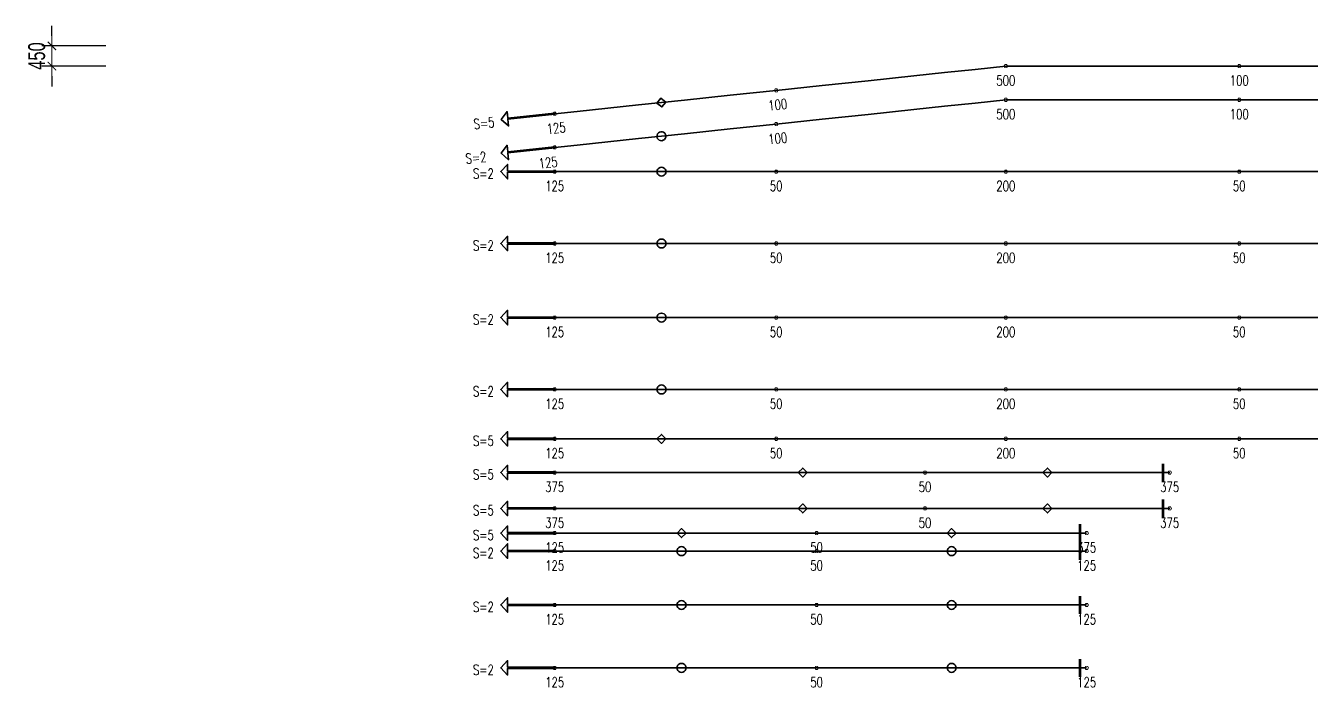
# Model space of a CAD drawing. Header units: millimetres. Extents: x 118516 to 587758, y -25561 to 50684.
# Drawn here: x 370816 to 399454, y 24667 to 39400 of the extents above; entities that cross this region are included whole.
import ezdxf

# ---------------------------------------------------------------- set-up
doc = ezdxf.new("R2010")
doc.units = ezdxf.units.MM
doc.layers.get('Defpoints').update_dxf_attribs({"color": 151, "lineweight": 9})
doc.layers.add('Current plane_Column', color=7, linetype='Continuous', true_color=0x4b00ff)
for name, color, linetype, lineweight in [('NDC_S-TENDON', 6, 'Continuous', 35), ('NDC_S_ANNO', 7, 'Continuous', 20), ('NDC_S_DIM', 1, 'Continuous', 15)]:
    doc.layers.add(name, color=color, linetype=linetype, lineweight=lineweight)
doc.styles.add('NDC_ANNO', font='', dxfattribs={"width": 0.8})
doc.styles.add('NDC_DIM', font='', dxfattribs={"width": 0.75})
doc.styles.get('NDC_ANNO').set_extended_font_data('Dotum')
doc.styles.get('NDC_DIM').set_extended_font_data('Dotum')
doc.dimstyles.new('NDC_dim_150', dxfattribs={"dimscale": 150, "dimtxt": 2.5, "dimasz": 1.5, "dimexe": 1.5, "dimexo": 2.5, "dimgap": 1, "dimtad": 1, "dimdec": 0, "dimzin": 0, "dimdsep": 46, "dimtxsty": 'NDC_DIM', "dimblk": 'DIMMARK', "dimcen": 0.09, "dimdle": 1.2, "dimclrd": 1, "dimclre": 1, "dimclrt": 3, "dimadec": 0, "dimazin": 0, "dimtfac": 1, "dimtdec": 0, "dimtix": 1, "dimtofl": 0, "dimtmove": 0, "dimatfit": 3, "dimfxl": 8, "dimfxlon": 1, "dimtolj": 1, "dimtzin": 0, "dimarcsym": 0})

# ---------------------------------------------------------------- blocks, each defined once
blk = doc.blocks.new('DIMMARK')
at = {"layer": 'NDC_S_DIM', "color": 1}
blk.add_line((-1.5, 0), (1, 0), dxfattribs=at)
at = {"layer": 'NDC_S_DIM', "color": 2, "const_width": 0.1}
blk.add_lwpolyline([(-0.42, -0.42), (0.42, 0.42)], dxfattribs=at)
blk = doc.blocks.new('*D10')
at = {"layer": 'Defpoints', "color": 0, "ltscale": 100, "transparency": 16777216}
for p in [(387702, 38950), (371400, 38500), (387702, 38500)]:
    blk.add_point(p, dxfattribs=at)
at = {"layer": 'NDC_S_DIM', "color": 1, "lineweight": -2, "ltscale": 100, "transparency": 16777216}
for p, q in [((371400, 39175), (371400, 39400)), ((372600, 38950), (371175, 38950)), ((372600, 38500), (371175, 38500)), ((371400, 38275), (371400, 38050))]:
    blk.add_line(p, q, dxfattribs=at)
at = {"layer": 'NDC_S_DIM', "color": 1, "lineweight": -2, "ltscale": 100, "transparency": 16777216, "xscale": 225, "yscale": 225, "zscale": 225}
for p, rotation in [((371400, 38950), 270), ((371400, 38500), 90)]:
    blk.add_blockref('DIMMARK', p, dxfattribs=dict(at, rotation=rotation))
at = {"layer": 'NDC_S_DIM', "color": 3, "ltscale": 100, "transparency": 16777216, "insert": (371063, 38725), "char_height": 375, "attachment_point": 5, "rotation": 90, "style": 'NDC_DIM'}
blk.add_mtext('\\A1;450', dxfattribs=at)
blk = doc.blocks.new('HTB TDX')
at = {"layer": 'NDC_S-TENDON', "linetype": 'Continuous'}
for points, elevation in [([(10090, 29000, 20, 20, 0), (10070, 29035, 20, 20, 0), (10030, 29035, 20, 20, 0), (10010, 29000, 20, 20, 0), (10030, 28965, 20, 20, 0), (10070, 28965, 20, 20, 0)], 3600), ([(10090, 29000, 20, 20, 0), (10070, 29035, 20, 20, 0), (10030, 29035, 20, 20, 0), (10010, 29000, 20, 20, 0), (10030, 28965, 20, 20, 0), (10070, 28965, 20, 20, 0)], 3600), ([(10090, 29000, 20, 20, 0), (10070, 29035, 20, 20, 0), (10030, 29035, 20, 20, 0), (10010, 29000, 20, 20, 0), (10030, 28965, 20, 20, 0), (10070, 28965, 20, 20, 0)], 3600), ([(10090, 29000, 20, 20, 0), (10070, 29035, 20, 20, 0), (10030, 29035, 20, 20, 0), (10010, 29000, 20, 20, 0), (10030, 28965, 20, 20, 0), (10070, 28965, 20, 20, 0)], 3600), ([(15290, 29000, 20, 20, 0), (15270, 29035, 20, 20, 0), (15230, 29035, 20, 20, 0), (15210, 29000, 20, 20, 0), (15230, 28965, 20, 20, 0), (15270, 28965, 20, 20, 0)], 3200), ([(15290, 29000, 20, 20, 0), (15270, 29035, 20, 20, 0), (15230, 29035, 20, 20, 0), (15210, 29000, 20, 20, 0), (15230, 28965, 20, 20, 0), (15270, 28965, 20, 20, 0)], 3200), ([(4975, 28460, 20, 20, 0), (4955, 28494, 20, 20, 0), (4915, 28494, 20, 20, 0), (4895, 28460, 20, 20, 0), (4915, 28425, 20, 20, 0), (4955, 28425, 20, 20, 0)], 3200), ([(4975, 28460, 20, 20, 0), (4955, 28494, 20, 20, 0), (4915, 28494, 20, 20, 0), (4895, 28460, 20, 20, 0), (4915, 28425, 20, 20, 0), (4955, 28425, 20, 20, 0)], 3200), ([(10090, 28250, 20, 20, 0), (10070, 28285, 20, 20, 0), (10030, 28285, 20, 20, 0), (10010, 28250, 20, 20, 0), (10030, 28215, 20, 20, 0), (10070, 28215, 20, 20, 0)], 3600), ([(10090, 28250, 20, 20, 0), (10070, 28285, 20, 20, 0), (10030, 28285, 20, 20, 0), (10010, 28250, 20, 20, 0), (10030, 28215, 20, 20, 0), (10070, 28215, 20, 20, 0)], 3600), ([(10090, 28250, 20, 20, 0), (10070, 28285, 20, 20, 0), (10030, 28285, 20, 20, 0), (10010, 28250, 20, 20, 0), (10030, 28215, 20, 20, 0), (10070, 28215, 20, 20, 0)], 3600), ([(10090, 28250, 20, 20, 0), (10070, 28285, 20, 20, 0), (10030, 28285, 20, 20, 0), (10010, 28250, 20, 20, 0), (10030, 28215, 20, 20, 0), (10070, 28215, 20, 20, 0)], 3600), ([(15290, 28250, 20, 20, 0), (15270, 28285, 20, 20, 0), (15230, 28285, 20, 20, 0), (15210, 28250, 20, 20, 0), (15230, 28215, 20, 20, 0), (15270, 28215, 20, 20, 0)], 3200), ([(15290, 28250, 20, 20, 0), (15270, 28285, 20, 20, 0), (15230, 28285, 20, 20, 0), (15210, 28250, 20, 20, 0), (15230, 28215, 20, 20, 0), (15270, 28215, 20, 20, 0)], 3200), ([(40, 27939, 20, 20, 0), (20, 27973, 20, 20, 0), (-20, 27973, 20, 20, 0), (-40, 27939, 20, 20, 0), (-20, 27904, 20, 20, 0), (20, 27904, 20, 20, 0)], 3575), ([(40, 27939, 20, 20, 0), (20, 27973, 20, 20, 0), (-20, 27973, 20, 20, 0), (-40, 27939, 20, 20, 0), (-20, 27904, 20, 20, 0), (20, 27904, 20, 20, 0)], 3575), ([(4975, 27710, 20, 20, 0), (4955, 27744, 20, 20, 0), (4915, 27744, 20, 20, 0), (4895, 27710, 20, 20, 0), (4915, 27675, 20, 20, 0), (4955, 27675, 20, 20, 0)], 3200), ([(4975, 27710, 20, 20, 0), (4955, 27744, 20, 20, 0), (4915, 27744, 20, 20, 0), (4895, 27710, 20, 20, 0), (4915, 27675, 20, 20, 0), (4955, 27675, 20, 20, 0)], 3200), ([(40, 27189, 20, 20, 0), (20, 27223, 20, 20, 0), (-20, 27223, 20, 20, 0), (-40, 27189, 20, 20, 0), (-20, 27154, 20, 20, 0), (20, 27154, 20, 20, 0)], 3575), ([(40, 27189, 20, 20, 0), (20, 27223, 20, 20, 0), (-20, 27223, 20, 20, 0), (-40, 27189, 20, 20, 0), (-20, 27154, 20, 20, 0), (20, 27154, 20, 20, 0)], 3575), ([(40, 26650, 20, 20, 0), (20, 26685, 20, 20, 0), (-20, 26685, 20, 20, 0), (-40, 26650, 20, 20, 0), (-20, 26615, 20, 20, 0), (20, 26615, 20, 20, 0)], 3575), ([(40, 26650, 20, 20, 0), (20, 26685, 20, 20, 0), (-20, 26685, 20, 20, 0), (-40, 26650, 20, 20, 0), (-20, 26615, 20, 20, 0), (20, 26615, 20, 20, 0)], 3575), ([(4975, 26650, 20, 20, 0), (4955, 26685, 20, 20, 0), (4915, 26685, 20, 20, 0), (4895, 26650, 20, 20, 0), (4915, 26615, 20, 20, 0), (4955, 26615, 20, 20, 0)], 3500), ([(4975, 26650, 20, 20, 0), (4955, 26685, 20, 20, 0), (4915, 26685, 20, 20, 0), (4895, 26650, 20, 20, 0), (4915, 26615, 20, 20, 0), (4955, 26615, 20, 20, 0)], 3500), ([(10090, 26650, 20, 20, 0), (10070, 26685, 20, 20, 0), (10030, 26685, 20, 20, 0), (10010, 26650, 20, 20, 0), (10030, 26615, 20, 20, 0), (10070, 26615, 20, 20, 0)], 3650), ([(10090, 26650, 20, 20, 0), (10070, 26685, 20, 20, 0), (10030, 26685, 20, 20, 0), (10010, 26650, 20, 20, 0), (10030, 26615, 20, 20, 0), (10070, 26615, 20, 20, 0)], 3650), ([(10090, 26650, 20, 20, 0), (10070, 26685, 20, 20, 0), (10030, 26685, 20, 20, 0), (10010, 26650, 20, 20, 0), (10030, 26615, 20, 20, 0), (10070, 26615, 20, 20, 0)], 3650), ([(10090, 26650, 20, 20, 0), (10070, 26685, 20, 20, 0), (10030, 26685, 20, 20, 0), (10010, 26650, 20, 20, 0), (10030, 26615, 20, 20, 0), (10070, 26615, 20, 20, 0)], 3650), ([(15290, 26650, 20, 20, 0), (15270, 26685, 20, 20, 0), (15230, 26685, 20, 20, 0), (15210, 26650, 20, 20, 0), (15230, 26615, 20, 20, 0), (15270, 26615, 20, 20, 0)], 3500), ([(15290, 26650, 20, 20, 0), (15270, 26685, 20, 20, 0), (15230, 26685, 20, 20, 0), (15210, 26650, 20, 20, 0), (15230, 26615, 20, 20, 0), (15270, 26615, 20, 20, 0)], 3500), ([(40, 25050, 20, 20, 0), (20, 25085, 20, 20, 0), (-20, 25085, 20, 20, 0), (-40, 25050, 20, 20, 0), (-20, 25015, 20, 20, 0), (20, 25015, 20, 20, 0)], 3575), ([(40, 25050, 20, 20, 0), (20, 25085, 20, 20, 0), (-20, 25085, 20, 20, 0), (-40, 25050, 20, 20, 0), (-20, 25015, 20, 20, 0), (20, 25015, 20, 20, 0)], 3575), ([(4975, 25050, 20, 20, 0), (4955, 25085, 20, 20, 0), (4915, 25085, 20, 20, 0), (4895, 25050, 20, 20, 0), (4915, 25015, 20, 20, 0), (4955, 25015, 20, 20, 0)], 3500), ([(4975, 25050, 20, 20, 0), (4955, 25085, 20, 20, 0), (4915, 25085, 20, 20, 0), (4895, 25050, 20, 20, 0), (4915, 25015, 20, 20, 0), (4955, 25015, 20, 20, 0)], 3500), ([(10090, 25050, 20, 20, 0), (10070, 25085, 20, 20, 0), (10030, 25085, 20, 20, 0), (10010, 25050, 20, 20, 0), (10030, 25015, 20, 20, 0), (10070, 25015, 20, 20, 0)], 3650), ([(10090, 25050, 20, 20, 0), (10070, 25085, 20, 20, 0), (10030, 25085, 20, 20, 0), (10010, 25050, 20, 20, 0), (10030, 25015, 20, 20, 0), (10070, 25015, 20, 20, 0)], 3650), ([(10090, 25050, 20, 20, 0), (10070, 25085, 20, 20, 0), (10030, 25085, 20, 20, 0), (10010, 25050, 20, 20, 0), (10030, 25015, 20, 20, 0), (10070, 25015, 20, 20, 0)], 3650), ([(10090, 25050, 20, 20, 0), (10070, 25085, 20, 20, 0), (10030, 25085, 20, 20, 0), (10010, 25050, 20, 20, 0), (10030, 25015, 20, 20, 0), (10070, 25015, 20, 20, 0)], 3650), ([(15290, 25050, 20, 20, 0), (15270, 25085, 20, 20, 0), (15230, 25085, 20, 20, 0), (15210, 25050, 20, 20, 0), (15230, 25015, 20, 20, 0), (15270, 25015, 20, 20, 0)], 3500), ([(15290, 25050, 20, 20, 0), (15270, 25085, 20, 20, 0), (15230, 25085, 20, 20, 0), (15210, 25050, 20, 20, 0), (15230, 25015, 20, 20, 0), (15270, 25015, 20, 20, 0)], 3500), ([(40, 23400, 20, 20, 0), (20, 23435, 20, 20, 0), (-20, 23435, 20, 20, 0), (-40, 23400, 20, 20, 0), (-20, 23365, 20, 20, 0), (20, 23365, 20, 20, 0)], 3575), ([(40, 23400, 20, 20, 0), (20, 23435, 20, 20, 0), (-20, 23435, 20, 20, 0), (-40, 23400, 20, 20, 0), (-20, 23365, 20, 20, 0), (20, 23365, 20, 20, 0)], 3575), ([(4975, 23400, 20, 20, 0), (4955, 23435, 20, 20, 0), (4915, 23435, 20, 20, 0), (4895, 23400, 20, 20, 0), (4915, 23365, 20, 20, 0), (4955, 23365, 20, 20, 0)], 3500), ([(4975, 23400, 20, 20, 0), (4955, 23435, 20, 20, 0), (4915, 23435, 20, 20, 0), (4895, 23400, 20, 20, 0), (4915, 23365, 20, 20, 0), (4955, 23365, 20, 20, 0)], 3500), ([(10090, 23400, 20, 20, 0), (10070, 23435, 20, 20, 0), (10030, 23435, 20, 20, 0), (10010, 23400, 20, 20, 0), (10030, 23365, 20, 20, 0), (10070, 23365, 20, 20, 0)], 3650), ([(10090, 23400, 20, 20, 0), (10070, 23435, 20, 20, 0), (10030, 23435, 20, 20, 0), (10010, 23400, 20, 20, 0), (10030, 23365, 20, 20, 0), (10070, 23365, 20, 20, 0)], 3650), ([(10090, 23400, 20, 20, 0), (10070, 23435, 20, 20, 0), (10030, 23435, 20, 20, 0), (10010, 23400, 20, 20, 0), (10030, 23365, 20, 20, 0), (10070, 23365, 20, 20, 0)], 3650), ([(10090, 23400, 20, 20, 0), (10070, 23435, 20, 20, 0), (10030, 23435, 20, 20, 0), (10010, 23400, 20, 20, 0), (10030, 23365, 20, 20, 0), (10070, 23365, 20, 20, 0)], 3650), ([(15290, 23400, 20, 20, 0), (15270, 23435, 20, 20, 0), (15230, 23435, 20, 20, 0), (15210, 23400, 20, 20, 0), (15230, 23365, 20, 20, 0), (15270, 23365, 20, 20, 0)], 3500), ([(15290, 23400, 20, 20, 0), (15270, 23435, 20, 20, 0), (15230, 23435, 20, 20, 0), (15210, 23400, 20, 20, 0), (15230, 23365, 20, 20, 0), (15270, 23365, 20, 20, 0)], 3500), ([(40, 21800, 20, 20, 0), (20, 21835, 20, 20, 0), (-20, 21835, 20, 20, 0), (-40, 21800, 20, 20, 0), (-20, 21765, 20, 20, 0), (20, 21765, 20, 20, 0)], 3575), ([(40, 21800, 20, 20, 0), (20, 21835, 20, 20, 0), (-20, 21835, 20, 20, 0), (-40, 21800, 20, 20, 0), (-20, 21765, 20, 20, 0), (20, 21765, 20, 20, 0)], 3575), ([(4975, 21800, 20, 20, 0), (4955, 21835, 20, 20, 0), (4915, 21835, 20, 20, 0), (4895, 21800, 20, 20, 0), (4915, 21765, 20, 20, 0), (4955, 21765, 20, 20, 0)], 3500), ([(4975, 21800, 20, 20, 0), (4955, 21835, 20, 20, 0), (4915, 21835, 20, 20, 0), (4895, 21800, 20, 20, 0), (4915, 21765, 20, 20, 0), (4955, 21765, 20, 20, 0)], 3500), ([(10090, 21800, 20, 20, 0), (10070, 21835, 20, 20, 0), (10030, 21835, 20, 20, 0), (10010, 21800, 20, 20, 0), (10030, 21765, 20, 20, 0), (10070, 21765, 20, 20, 0)], 3650), ([(10090, 21800, 20, 20, 0), (10070, 21835, 20, 20, 0), (10030, 21835, 20, 20, 0), (10010, 21800, 20, 20, 0), (10030, 21765, 20, 20, 0), (10070, 21765, 20, 20, 0)], 3650), ([(10090, 21800, 20, 20, 0), (10070, 21835, 20, 20, 0), (10030, 21835, 20, 20, 0), (10010, 21800, 20, 20, 0), (10030, 21765, 20, 20, 0), (10070, 21765, 20, 20, 0)], 3650), ([(10090, 21800, 20, 20, 0), (10070, 21835, 20, 20, 0), (10030, 21835, 20, 20, 0), (10010, 21800, 20, 20, 0), (10030, 21765, 20, 20, 0), (10070, 21765, 20, 20, 0)], 3650), ([(15290, 21800, 20, 20, 0), (15270, 21835, 20, 20, 0), (15230, 21835, 20, 20, 0), (15210, 21800, 20, 20, 0), (15230, 21765, 20, 20, 0), (15270, 21765, 20, 20, 0)], 3500), ([(15290, 21800, 20, 20, 0), (15270, 21835, 20, 20, 0), (15230, 21835, 20, 20, 0), (15210, 21800, 20, 20, 0), (15230, 21765, 20, 20, 0), (15270, 21765, 20, 20, 0)], 3500), ([(40, 20700, 20, 20, 0), (20, 20735, 20, 20, 0), (-20, 20735, 20, 20, 0), (-40, 20700, 20, 20, 0), (-20, 20665, 20, 20, 0), (20, 20665, 20, 20, 0)], 3575), ([(40, 20700, 20, 20, 0), (20, 20735, 20, 20, 0), (-20, 20735, 20, 20, 0), (-40, 20700, 20, 20, 0), (-20, 20665, 20, 20, 0), (20, 20665, 20, 20, 0)], 3575), ([(4975, 20700, 20, 20, 0), (4955, 20735, 20, 20, 0), (4915, 20735, 20, 20, 0), (4895, 20700, 20, 20, 0), (4915, 20665, 20, 20, 0), (4955, 20665, 20, 20, 0)], 3500), ([(4975, 20700, 20, 20, 0), (4955, 20735, 20, 20, 0), (4915, 20735, 20, 20, 0), (4895, 20700, 20, 20, 0), (4915, 20665, 20, 20, 0), (4955, 20665, 20, 20, 0)], 3500), ([(10090, 20700, 20, 20, 0), (10070, 20735, 20, 20, 0), (10030, 20735, 20, 20, 0), (10010, 20700, 20, 20, 0), (10030, 20665, 20, 20, 0), (10070, 20665, 20, 20, 0)], 3650), ([(10090, 20700, 20, 20, 0), (10070, 20735, 20, 20, 0), (10030, 20735, 20, 20, 0), (10010, 20700, 20, 20, 0), (10030, 20665, 20, 20, 0), (10070, 20665, 20, 20, 0)], 3650), ([(10090, 20700, 20, 20, 0), (10070, 20735, 20, 20, 0), (10030, 20735, 20, 20, 0), (10010, 20700, 20, 20, 0), (10030, 20665, 20, 20, 0), (10070, 20665, 20, 20, 0)], 3650), ([(10090, 20700, 20, 20, 0), (10070, 20735, 20, 20, 0), (10030, 20735, 20, 20, 0), (10010, 20700, 20, 20, 0), (10030, 20665, 20, 20, 0), (10070, 20665, 20, 20, 0)], 3650), ([(15290, 20700, 20, 20, 0), (15270, 20735, 20, 20, 0), (15230, 20735, 20, 20, 0), (15210, 20700, 20, 20, 0), (15230, 20665, 20, 20, 0), (15270, 20665, 20, 20, 0)], 3500), ([(15290, 20700, 20, 20, 0), (15270, 20735, 20, 20, 0), (15230, 20735, 20, 20, 0), (15210, 20700, 20, 20, 0), (15230, 20665, 20, 20, 0), (15270, 20665, 20, 20, 0)], 3500), ([(40, 19950, 20, 20, 0), (20, 19985, 20, 20, 0), (-20, 19985, 20, 20, 0), (-40, 19950, 20, 20, 0), (-20, 19915, 20, 20, 0), (20, 19915, 20, 20, 0)], 3575), ([(40, 19950, 20, 20, 0), (20, 19985, 20, 20, 0), (-20, 19985, 20, 20, 0), (-40, 19950, 20, 20, 0), (-20, 19915, 20, 20, 0), (20, 19915, 20, 20, 0)], 3575), ([(8290, 19950, 20, 20, 0), (8270, 19985, 20, 20, 0), (8230, 19985, 20, 20, 0), (8210, 19950, 20, 20, 0), (8230, 19915, 20, 20, 0), (8270, 19915, 20, 20, 0)], 3250), ([(8290, 19950, 20, 20, 0), (8270, 19985, 20, 20, 0), (8230, 19985, 20, 20, 0), (8210, 19950, 20, 20, 0), (8230, 19915, 20, 20, 0), (8270, 19915, 20, 20, 0)], 3250), ([(13740, 19950, 20, 20, 0), (13720, 19985, 20, 20, 0), (13680, 19985, 20, 20, 0), (13660, 19950, 20, 20, 0), (13680, 19915, 20, 20, 0), (13720, 19915, 20, 20, 0)], 3575), ([(13740, 19950, 20, 20, 0), (13720, 19985, 20, 20, 0), (13680, 19985, 20, 20, 0), (13660, 19950, 20, 20, 0), (13680, 19915, 20, 20, 0), (13720, 19915, 20, 20, 0)], 3575), ([(40, 19150, 20, 20, 0), (20, 19185, 20, 20, 0), (-20, 19185, 20, 20, 0), (-40, 19150, 20, 20, 0), (-20, 19115, 20, 20, 0), (20, 19115, 20, 20, 0)], 3575), ([(40, 19150, 20, 20, 0), (20, 19185, 20, 20, 0), (-20, 19185, 20, 20, 0), (-40, 19150, 20, 20, 0), (-20, 19115, 20, 20, 0), (20, 19115, 20, 20, 0)], 3575), ([(8290, 19150, 20, 20, 0), (8270, 19185, 20, 20, 0), (8230, 19185, 20, 20, 0), (8210, 19150, 20, 20, 0), (8230, 19115, 20, 20, 0), (8270, 19115, 20, 20, 0)], 3250), ([(8290, 19150, 20, 20, 0), (8270, 19185, 20, 20, 0), (8230, 19185, 20, 20, 0), (8210, 19150, 20, 20, 0), (8230, 19115, 20, 20, 0), (8270, 19115, 20, 20, 0)], 3250), ([(13740, 19150, 20, 20, 0), (13720, 19185, 20, 20, 0), (13680, 19185, 20, 20, 0), (13660, 19150, 20, 20, 0), (13680, 19115, 20, 20, 0), (13720, 19115, 20, 20, 0)], 3575), ([(13740, 19150, 20, 20, 0), (13720, 19185, 20, 20, 0), (13680, 19185, 20, 20, 0), (13660, 19150, 20, 20, 0), (13680, 19115, 20, 20, 0), (13720, 19115, 20, 20, 0)], 3575), ([(40, 18600, 20, 20, 0), (20, 18635, 20, 20, 0), (-20, 18635, 20, 20, 0), (-40, 18600, 20, 20, 0), (-20, 18565, 20, 20, 0), (20, 18565, 20, 20, 0)], 3575), ([(40, 18600, 20, 20, 0), (20, 18635, 20, 20, 0), (-20, 18635, 20, 20, 0), (-40, 18600, 20, 20, 0), (-20, 18565, 20, 20, 0), (20, 18565, 20, 20, 0)], 3575), ([(5875, 18600, 20, 20, 0), (5855, 18635, 20, 20, 0), (5815, 18635, 20, 20, 0), (5795, 18600, 20, 20, 0), (5815, 18565, 20, 20, 0), (5855, 18565, 20, 20, 0)], 3250), ([(5875, 18600, 20, 20, 0), (5855, 18635, 20, 20, 0), (5815, 18635, 20, 20, 0), (5795, 18600, 20, 20, 0), (5815, 18565, 20, 20, 0), (5855, 18565, 20, 20, 0)], 3250), ([(11890, 18600, 20, 20, 0), (11870, 18635, 20, 20, 0), (11830, 18635, 20, 20, 0), (11810, 18600, 20, 20, 0), (11830, 18565, 20, 20, 0), (11870, 18565, 20, 20, 0)], 3575), ([(11890, 18600, 20, 20, 0), (11870, 18635, 20, 20, 0), (11830, 18635, 20, 20, 0), (11810, 18600, 20, 20, 0), (11830, 18565, 20, 20, 0), (11870, 18565, 20, 20, 0)], 3575), ([(40, 18200, 20, 20, 0), (20, 18235, 20, 20, 0), (-20, 18235, 20, 20, 0), (-40, 18200, 20, 20, 0), (-20, 18165, 20, 20, 0), (20, 18165, 20, 20, 0)], 3575), ([(40, 18200, 20, 20, 0), (20, 18235, 20, 20, 0), (-20, 18235, 20, 20, 0), (-40, 18200, 20, 20, 0), (-20, 18165, 20, 20, 0), (20, 18165, 20, 20, 0)], 3575), ([(5875, 18200, 20, 20, 0), (5855, 18235, 20, 20, 0), (5815, 18235, 20, 20, 0), (5795, 18200, 20, 20, 0), (5815, 18165, 20, 20, 0), (5855, 18165, 20, 20, 0)], 3250), ([(5875, 18200, 20, 20, 0), (5855, 18235, 20, 20, 0), (5815, 18235, 20, 20, 0), (5795, 18200, 20, 20, 0), (5815, 18165, 20, 20, 0), (5855, 18165, 20, 20, 0)], 3250), ([(11890, 18200, 20, 20, 0), (11870, 18235, 20, 20, 0), (11830, 18235, 20, 20, 0), (11810, 18200, 20, 20, 0), (11830, 18165, 20, 20, 0), (11870, 18165, 20, 20, 0)], 3575), ([(11890, 18200, 20, 20, 0), (11870, 18235, 20, 20, 0), (11830, 18235, 20, 20, 0), (11810, 18200, 20, 20, 0), (11830, 18165, 20, 20, 0), (11870, 18165, 20, 20, 0)], 3575), ([(40, 17000, 20, 20, 0), (20, 17035, 20, 20, 0), (-20, 17035, 20, 20, 0), (-40, 17000, 20, 20, 0), (-20, 16965, 20, 20, 0), (20, 16965, 20, 20, 0)], 3575), ([(40, 17000, 20, 20, 0), (20, 17035, 20, 20, 0), (-20, 17035, 20, 20, 0), (-40, 17000, 20, 20, 0), (-20, 16965, 20, 20, 0), (20, 16965, 20, 20, 0)], 3575), ([(5875, 17000, 20, 20, 0), (5855, 17035, 20, 20, 0), (5815, 17035, 20, 20, 0), (5795, 17000, 20, 20, 0), (5815, 16965, 20, 20, 0), (5855, 16965, 20, 20, 0)], 3500), ([(5875, 17000, 20, 20, 0), (5855, 17035, 20, 20, 0), (5815, 17035, 20, 20, 0), (5795, 17000, 20, 20, 0), (5815, 16965, 20, 20, 0), (5855, 16965, 20, 20, 0)], 3500), ([(11890, 17000, 20, 20, 0), (11870, 17035, 20, 20, 0), (11830, 17035, 20, 20, 0), (11810, 17000, 20, 20, 0), (11830, 16965, 20, 20, 0), (11870, 16965, 20, 20, 0)], 3575), ([(11890, 17000, 20, 20, 0), (11870, 17035, 20, 20, 0), (11830, 17035, 20, 20, 0), (11810, 17000, 20, 20, 0), (11830, 16965, 20, 20, 0), (11870, 16965, 20, 20, 0)], 3575), ([(40, 15600, 20, 20, 0), (20, 15635, 20, 20, 0), (-20, 15635, 20, 20, 0), (-40, 15600, 20, 20, 0), (-20, 15565, 20, 20, 0), (20, 15565, 20, 20, 0)], 3624), ([(40, 15600, 20, 20, 0), (20, 15635, 20, 20, 0), (-20, 15635, 20, 20, 0), (-40, 15600, 20, 20, 0), (-20, 15565, 20, 20, 0), (20, 15565, 20, 20, 0)], 3624), ([(5875, 15600, 20, 20, 0), (5855, 15635, 20, 20, 0), (5815, 15635, 20, 20, 0), (5795, 15600, 20, 20, 0), (5815, 15565, 20, 20, 0), (5855, 15565, 20, 20, 0)], 3549), ([(5875, 15600, 20, 20, 0), (5855, 15635, 20, 20, 0), (5815, 15635, 20, 20, 0), (5795, 15600, 20, 20, 0), (5815, 15565, 20, 20, 0), (5855, 15565, 20, 20, 0)], 3549), ([(11890, 15600, 20, 20, 0), (11870, 15635, 20, 20, 0), (11830, 15635, 20, 20, 0), (11810, 15600, 20, 20, 0), (11830, 15565, 20, 20, 0), (11870, 15565, 20, 20, 0)], 3624), ([(11890, 15600, 20, 20, 0), (11870, 15635, 20, 20, 0), (11830, 15635, 20, 20, 0), (11810, 15600, 20, 20, 0), (11830, 15565, 20, 20, 0), (11870, 15565, 20, 20, 0)], 3624)]:
    blk.add_lwpolyline(points, format="xyseb", close=True, dxfattribs=dict(at, elevation=elevation))
for points, elevation in [([(2278, 28179), (2388, 28090), (2477, 28200), (2367, 28289), (2278, 28179)], 3362), ([(-1, 27951), (-1045, 27840), (-1061, 27989), (-1193, 27813), (-1027, 27667), (-1043, 27816), (1, 27927)], 3575), ([(2278, 27429), (2286, 27399), (2303, 27373), (2328, 27353), (2357, 27342), (2388, 27340), (2418, 27348), (2444, 27365), (2464, 27390), (2475, 27419), (2477, 27450), (2469, 27480), (2452, 27507), (2427, 27526), (2398, 27538), (2367, 27539), (2337, 27531), (2311, 27514), (2291, 27490), (2280, 27460), (2278, 27429)], 3362), ([(-1, 27201), (-1045, 27090), (-1061, 27239), (-1193, 27063), (-1027, 26917), (-1043, 27066), (1, 27177)], 3575), ([(0, 26662), (-1050, 26662), (-1050, 26812), (-1200, 26650), (-1050, 26488), (-1050, 26638), (0, 26638)], 3575), ([(2277, 26650), (2282, 26619), (2297, 26591), (2319, 26569), (2347, 26555), (2377, 26550), (2408, 26555), (2436, 26569), (2458, 26591), (2473, 26619), (2477, 26650), (2473, 26681), (2458, 26709), (2436, 26731), (2408, 26745), (2377, 26750), (2347, 26745), (2319, 26731), (2297, 26709), (2282, 26681), (2277, 26650)], 3532), ([(0, 25062), (-1050, 25062), (-1050, 25212), (-1200, 25050), (-1050, 24888), (-1050, 25038), (0, 25038)], 3575), ([(2277, 25050), (2282, 25019), (2297, 24991), (2319, 24969), (2347, 24955), (2377, 24950), (2408, 24955), (2436, 24969), (2458, 24991), (2473, 25019), (2477, 25050), (2473, 25081), (2458, 25109), (2436, 25131), (2408, 25145), (2377, 25150), (2347, 25145), (2319, 25131), (2297, 25109), (2282, 25081), (2277, 25050)], 3532), ([(0, 23412), (-1050, 23412), (-1050, 23562), (-1200, 23400), (-1050, 23238), (-1050, 23388), (0, 23388)], 3575), ([(2277, 23400), (2282, 23369), (2297, 23341), (2319, 23319), (2347, 23305), (2377, 23300), (2408, 23305), (2436, 23319), (2458, 23341), (2473, 23369), (2477, 23400), (2473, 23431), (2458, 23459), (2436, 23481), (2408, 23495), (2377, 23500), (2347, 23495), (2319, 23481), (2297, 23459), (2282, 23431), (2277, 23400)], 3532), ([(0, 21812), (-1050, 21812), (-1050, 21962), (-1200, 21800), (-1050, 21638), (-1050, 21788), (0, 21788)], 3575), ([(2277, 21800), (2282, 21769), (2297, 21741), (2319, 21719), (2347, 21705), (2377, 21700), (2408, 21705), (2436, 21719), (2458, 21741), (2473, 21769), (2477, 21800), (2473, 21831), (2458, 21859), (2436, 21881), (2408, 21895), (2377, 21900), (2347, 21895), (2319, 21881), (2297, 21859), (2282, 21831), (2277, 21800)], 3532), ([(0, 20712), (-1050, 20712), (-1050, 20862), (-1200, 20700), (-1050, 20538), (-1050, 20688), (0, 20688)], 3575), ([(2277, 20700), (2377, 20600), (2477, 20700), (2377, 20800), (2277, 20700)], 3532), ([(0, 19962), (-1050, 19962), (-1050, 20112), (-1200, 19950), (-1050, 19788), (-1050, 19938), (0, 19938)], 3575), ([(5425, 19950), (5525, 19850), (5625, 19950), (5525, 20050), (5425, 19950)], 3388), ([(10875, 19950), (10975, 19850), (11075, 19950), (10975, 20050), (10875, 19950)], 3388), ([(0, 19162), (-1050, 19162), (-1050, 19312), (-1200, 19150), (-1050, 18988), (-1050, 19138), (0, 19138)], 3575), ([(5425, 19150), (5525, 19050), (5625, 19150), (5525, 19250), (5425, 19150)], 3388), ([(10875, 19150), (10975, 19050), (11075, 19150), (10975, 19250), (10875, 19150)], 3388), ([(0, 18612), (-1050, 18612), (-1050, 18762), (-1200, 18600), (-1050, 18438), (-1050, 18588), (0, 18588)], 3575), ([(2727, 18600), (2827, 18500), (2927, 18600), (2827, 18700), (2727, 18600)], 3391), ([(8742, 18600), (8842, 18500), (8942, 18600), (8842, 18700), (8742, 18600)], 3391), ([(0, 18212), (-1050, 18212), (-1050, 18362), (-1200, 18200), (-1050, 18038), (-1050, 18188), (0, 18188)], 3575), ([(2727, 18200), (2732, 18169), (2747, 18141), (2769, 18119), (2797, 18105), (2827, 18100), (2858, 18105), (2886, 18119), (2908, 18141), (2923, 18169), (2927, 18200), (2923, 18231), (2908, 18259), (2886, 18281), (2858, 18295), (2827, 18300), (2797, 18295), (2769, 18281), (2747, 18259), (2732, 18231), (2727, 18200)], 3391), ([(8742, 18200), (8747, 18169), (8762, 18141), (8784, 18119), (8812, 18105), (8842, 18100), (8873, 18105), (8901, 18119), (8923, 18141), (8938, 18169), (8942, 18200), (8938, 18231), (8923, 18259), (8901, 18281), (8873, 18295), (8842, 18300), (8812, 18295), (8784, 18281), (8762, 18259), (8747, 18231), (8742, 18200)], 3391), ([(0, 17012), (-1050, 17012), (-1050, 17162), (-1200, 17000), (-1050, 16838), (-1050, 16988), (0, 16988)], 3575), ([(2727, 17000), (2732, 16969), (2747, 16941), (2769, 16919), (2797, 16905), (2827, 16900), (2858, 16905), (2886, 16919), (2908, 16941), (2923, 16969), (2927, 17000), (2923, 17031), (2908, 17059), (2886, 17081), (2858, 17095), (2827, 17100), (2797, 17095), (2769, 17081), (2747, 17059), (2732, 17031), (2727, 17000)], 3533), ([(8742, 17000), (8747, 16969), (8762, 16941), (8784, 16919), (8812, 16905), (8842, 16900), (8873, 16905), (8901, 16919), (8923, 16941), (8938, 16969), (8942, 17000), (8938, 17031), (8923, 17059), (8901, 17081), (8873, 17095), (8842, 17100), (8812, 17095), (8784, 17081), (8762, 17059), (8747, 17031), (8742, 17000)], 3533), ([(0, 15612), (-1050, 15612), (-1050, 15762), (-1200, 15600), (-1050, 15438), (-1050, 15588), (0, 15588)], 3624), ([(2727, 15600), (2732, 15569), (2747, 15541), (2769, 15519), (2797, 15505), (2827, 15500), (2858, 15505), (2886, 15519), (2908, 15541), (2923, 15569), (2927, 15600), (2923, 15631), (2908, 15659), (2886, 15681), (2858, 15695), (2827, 15700), (2797, 15695), (2769, 15681), (2747, 15659), (2732, 15631), (2727, 15600)], 3582), ([(8742, 15600), (8747, 15569), (8762, 15541), (8784, 15519), (8812, 15505), (8842, 15500), (8873, 15505), (8901, 15519), (8923, 15541), (8938, 15569), (8942, 15600), (8938, 15631), (8923, 15659), (8901, 15681), (8873, 15695), (8842, 15700), (8812, 15695), (8784, 15681), (8762, 15659), (8747, 15631), (8742, 15600)], 3582)]:
    blk.add_lwpolyline(points, close=True, dxfattribs=dict(at, elevation=elevation))
for points, elevation in [([(13550, 19750, 60, 60, 0), (13550, 20150, 60, 60, 0)], 3575), ([(13550, 18950, 60, 60, 0), (13550, 19350, 60, 60, 0)], 3575), ([(11700, 18400, 60, 60, 0), (11700, 18800, 60, 60, 0)], 3575), ([(11700, 18000, 60, 60, 0), (11700, 18400, 60, 60, 0)], 3575), ([(11700, 16800, 60, 60, 0), (11700, 17200, 60, 60, 0)], 3575), ([(11700, 15400, 60, 60, 0), (11700, 15800, 60, 60, 0)], 3624)]:
    blk.add_lwpolyline(points, format="xyseb", dxfattribs=dict(at, elevation=elevation))
for points in [[(0, 27939, 3571), (502, 27992, 3558), (1184, 28064, 3508), (1866, 28136, 3425), (2889, 28244, 3300), (3912, 28352, 3225), (4935, 28460, 3200), (5958, 28568, 3227), (6981, 28676, 3307), (8004, 28784, 3440), (8686, 28856, 3529), (9368, 28928, 3582), (10050, 29000, 3600)], [(10050, 29000, 3600), (10743, 29000, 3582), (11437, 29000, 3529), (12130, 29000, 3440), (13170, 29000, 3307), (14210, 29000, 3227), (15250, 29000, 3200), (16290, 29000, 3227), (17330, 29000, 3307), (18370, 29000, 3440), (19063, 29000, 3529), (19757, 29000, 3582), (20450, 29000, 3600)], [(0, 27189, 3571), (502, 27242, 3558), (1184, 27314, 3508), (1866, 27386, 3425), (2889, 27494, 3300), (3912, 27602, 3225), (4935, 27710, 3200), (5958, 27818, 3227), (6981, 27926, 3307), (8004, 28034, 3440), (8686, 28106, 3529), (9368, 28178, 3582), (10050, 28250, 3600)], [(10050, 28250, 3600), (10743, 28250, 3582), (11437, 28250, 3529), (12130, 28250, 3440), (13170, 28250, 3307), (14210, 28250, 3227), (15250, 28250, 3200), (16290, 28250, 3227), (17330, 28250, 3307), (18370, 28250, 3440), (19063, 28250, 3529), (19757, 28250, 3582), (20450, 28250, 3600)], [(0, 26650, 0), (502, 26650, 3572), (1184, 26650, 3562), (1866, 26650, 3545), (2889, 26650, 3520), (3912, 26650, 3505), (4935, 26650, 3500), (5958, 26650, 3510), (6981, 26650, 3540), (8004, 26650, 3590), (8686, 26650, 3623), (9368, 26650, 3643), (10050, 26650, 3650)], [(10050, 26650, 3650), (10743, 26650, 3643), (11437, 26650, 3623), (12130, 26650, 3590), (13170, 26650, 3540), (14210, 26650, 3510), (15250, 26650, 3500), (16290, 26650, 3510), (17330, 26650, 3540), (18370, 26650, 3590), (19063, 26650, 3623), (19757, 26650, 3643), (20450, 26650, 3650)], [(0, 25050, 0), (502, 25050, 3572), (1184, 25050, 3562), (1866, 25050, 3545), (2889, 25050, 3520), (3912, 25050, 3505), (4935, 25050, 3500), (5958, 25050, 3510), (6981, 25050, 3540), (8004, 25050, 3590), (8686, 25050, 3623), (9368, 25050, 3643), (10050, 25050, 3650)], [(10050, 25050, 3650), (10743, 25050, 3643), (11437, 25050, 3623), (12130, 25050, 3590), (13170, 25050, 3540), (14210, 25050, 3510), (15250, 25050, 3500), (16290, 25050, 3510), (17330, 25050, 3540), (18370, 25050, 3590), (19063, 25050, 3623), (19757, 25050, 3643), (20450, 25050, 3650)], [(0, 23400, 0), (502, 23400, 3572), (1184, 23400, 3562), (1866, 23400, 3545), (2889, 23400, 3520), (3912, 23400, 3505), (4935, 23400, 3500), (5958, 23400, 3510), (6981, 23400, 3540), (8004, 23400, 3590), (8686, 23400, 3623), (9368, 23400, 3643), (10050, 23400, 3650)], [(10050, 23400, 3650), (10743, 23400, 3643), (11437, 23400, 3623), (12130, 23400, 3590), (13170, 23400, 3540), (14210, 23400, 3510), (15250, 23400, 3500), (16290, 23400, 3510), (17330, 23400, 3540), (18370, 23400, 3590), (19063, 23400, 3623), (19757, 23400, 3643), (20450, 23400, 3650)], [(0, 21800, 0), (502, 21800, 3572), (1184, 21800, 3562), (1866, 21800, 3545), (2889, 21800, 3520), (3912, 21800, 3505), (4935, 21800, 3500), (5958, 21800, 3510), (6981, 21800, 3540), (8004, 21800, 3590), (8686, 21800, 3623), (9368, 21800, 3643), (10050, 21800, 3650)], [(10050, 21800, 3650), (10743, 21800, 3643), (11437, 21800, 3623), (12130, 21800, 3590), (13170, 21800, 3540), (14210, 21800, 3510), (15250, 21800, 3500), (16290, 21800, 3510), (17330, 21800, 3540), (18370, 21800, 3590), (19063, 21800, 3623), (19757, 21800, 3643), (20450, 21800, 3650)], [(0, 20700, 0), (502, 20700, 3572), (1184, 20700, 3562), (1866, 20700, 3545), (2889, 20700, 3520), (3912, 20700, 3505), (4935, 20700, 3500), (5958, 20700, 3510), (6981, 20700, 3540), (8004, 20700, 3590), (8686, 20700, 3623), (9368, 20700, 3643), (10050, 20700, 3650)], [(10050, 20700, 3650), (10743, 20700, 3643), (11437, 20700, 3623), (12130, 20700, 3590), (13170, 20700, 3540), (14210, 20700, 3510), (15250, 20700, 3500), (16290, 20700, 3510), (17330, 20700, 3540), (18370, 20700, 3590), (19063, 20700, 3623), (19757, 20700, 3643), (20450, 20700, 3650)], [(0, 19950, 0), (3527, 19950, 3561), (4253, 19950, 3517), (4980, 19950, 3445), (5797, 19950, 3360), (6615, 19950, 3299), (7432, 19950, 3262), (8250, 19950, 3250), (9067, 19950, 3262), (9885, 19950, 3299), (10702, 19950, 3360), (11520, 19950, 3445), (12247, 19950, 3517), (12973, 19950, 3561), (13700, 19950, 3575)], [(0, 19150, 0), (3527, 19150, 3561), (4253, 19150, 3517), (4980, 19150, 3445), (5797, 19150, 3360), (6615, 19150, 3299), (7432, 19150, 3262), (8250, 19150, 3250), (9067, 19150, 3262), (9885, 19150, 3299), (10702, 19150, 3360), (11520, 19150, 3445), (12247, 19150, 3517), (12973, 19150, 3561), (13700, 19150, 3575)], [(0, 18600, 0), (622, 18600, 3561), (1424, 18600, 3517), (2226, 18600, 3445), (3429, 18600, 3337), (4632, 18600, 3272), (5835, 18600, 3250), (7038, 18600, 3272), (8241, 18600, 3337), (9444, 18600, 3445), (10246, 18600, 3517), (11048, 18600, 3561), (11850, 18600, 3575)], [(0, 18200, 0), (622, 18200, 3561), (1424, 18200, 3517), (2226, 18200, 3445), (3429, 18200, 3337), (4632, 18200, 3272), (5835, 18200, 3250), (7038, 18200, 3272), (8241, 18200, 3337), (9444, 18200, 3445), (10246, 18200, 3517), (11048, 18200, 3561), (11850, 18200, 3575)], [(0, 17000, 0), (622, 17000, 3572), (1424, 17000, 3562), (2226, 17000, 3545), (3429, 17000, 3520), (4632, 17000, 3505), (5835, 17000, 3500), (7038, 17000, 3505), (8241, 17000, 3520), (9444, 17000, 3545), (10246, 17000, 3562), (11048, 17000, 3572), (11850, 17000, 3575)], [(0, 15600, 49), (622, 15600, 3621), (1424, 15600, 3611), (2226, 15600, 3594), (3429, 15600, 3569), (4632, 15600, 3554), (5835, 15600, 3549), (7038, 15600, 3554), (8241, 15600, 3569), (9444, 15600, 3594), (10246, 15600, 3611), (11048, 15600, 3621), (11850, 15600, 3624)]]:
    blk.add_polyline3d(points, dxfattribs=at)
at = {"layer": 'NDC_S_ANNO', "linetype": 'Continuous', "char_height": 225, "attachment_point": 5, "line_spacing_factor": 0.75, "style": 'NDC_ANNO'}
for s, insert in [('\\FSTANDARD.shx;500', (10050, 28680, 3600)), ('\\FSTANDARD.shx;100', (15250, 28680, 3200)), ('\\FSTANDARD.shx;500', (10050, 27930, 3600)), ('\\FSTANDARD.shx;100', (15250, 27930, 3200)), ('\\FSTANDARD.shx;125', (0, 26330)), ('\\FSTANDARD.shx;50', (4935, 26330, 3500)), ('\\FSTANDARD.shx;200', (10050, 26330, 3650)), ('\\FSTANDARD.shx;50', (15250, 26330, 3500)), ('\\FSTANDARD.shx;125', (0, 24730)), ('\\FSTANDARD.shx;50', (4935, 24730, 3500)), ('\\FSTANDARD.shx;200', (10050, 24730, 3650)), ('\\FSTANDARD.shx;50', (15250, 24730, 3500)), ('\\FSTANDARD.shx;125', (0, 23080)), ('\\FSTANDARD.shx;50', (4935, 23080, 3500)), ('\\FSTANDARD.shx;200', (10050, 23080, 3650)), ('\\FSTANDARD.shx;50', (15250, 23080, 3500)), ('\\FSTANDARD.shx;125', (0, 21480)), ('\\FSTANDARD.shx;50', (4935, 21480, 3500)), ('\\FSTANDARD.shx;200', (10050, 21480, 3650)), ('\\FSTANDARD.shx;50', (15250, 21480, 3500)), ('\\FSTANDARD.shx;125', (0, 20380)), ('\\FSTANDARD.shx;50', (4935, 20380, 3500)), ('\\FSTANDARD.shx;200', (10050, 20380, 3650)), ('\\FSTANDARD.shx;50', (15250, 20380, 3500)), ('\\FSTANDARD.shx;S=5', (-1588, 19908, 125)), ('\\FSTANDARD.shx;375', (0, 19630)), ('\\FSTANDARD.shx;50', (8250, 19630, 3250)), ('\\FSTANDARD.shx;375', (13700, 19630, 3575)), ('\\FSTANDARD.shx;S=5', (-1588, 19108, 125)), ('\\FSTANDARD.shx;375', (0, 18830)), ('\\FSTANDARD.shx;50', (8250, 18830, 3250)), ('\\FSTANDARD.shx;375', (13700, 18830, 3575)), ('\\FSTANDARD.shx;S=5', (-1588, 18557, 125)), ('\\FSTANDARD.shx;125', (0, 18280)), ('\\FSTANDARD.shx;50', (5835, 18280, 3250)), ('\\FSTANDARD.shx;375', (11850, 18280, 3575)), ('\\FSTANDARD.shx;S=2', (-1588, 18157, 125)), ('\\FSTANDARD.shx;125', (0, 17880)), ('\\FSTANDARD.shx;50', (5835, 17880, 3250)), ('\\FSTANDARD.shx;125', (11850, 17880, 3575)), ('\\FSTANDARD.shx;S=2', (-1588, 16957, 125)), ('\\FSTANDARD.shx;125', (0, 16680)), ('\\FSTANDARD.shx;50', (5835, 16680, 3500)), ('\\FSTANDARD.shx;125', (11850, 16680, 3575)), ('\\FSTANDARD.shx;S=2', (-1588, 15557, 174)), ('\\FSTANDARD.shx;125', (0, 15280, 49)), ('\\FSTANDARD.shx;50', (5835, 15280, 3549)), ('\\FSTANDARD.shx;125', (11850, 15280, 3624))]:
    blk.add_mtext(s, dxfattribs=dict(at, insert=insert))
for s, insert, rotation in [('\\FSTANDARD.shx;100', (4969, 28142, 3200), 6.0286), ('\\FSTANDARD.shx;S=5', (-1574, 27730, 3696), 6.0286), ('\\FSTANDARD.shx;125', (34, 27620, 3571), 6.0286), ('\\FSTANDARD.shx;100', (4969, 27392, 3200), 6.0286), ('\\FSTANDARD.shx;S=2', (-1754, 26961, 3700), 6.0286), ('\\FSTANDARD.shx;125', (-146, 26851, 3575), 6.0286), ('\\FSTANDARD.shx;S=2', (-1588, 26607, 125), 0), ('\\FSTANDARD.shx;S=2', (-1588, 25007, 125), 0), ('\\FSTANDARD.shx;S=2', (-1588, 23357, 125), 0), ('\\FSTANDARD.shx;S=2', (-1588, 21757, 125), 0), ('\\FSTANDARD.shx;S=5', (-1588, 20657, 125), 0)]:
    blk.add_mtext(s, dxfattribs=dict(at, insert=insert, rotation=rotation))

msp = doc.modelspace()

# ---------------------------------------------------------------- block references
at = {"layer": 'Current plane_Column'}
msp.add_blockref('HTB TDX', (382600, 9500), dxfattribs=at)

# ---------------------------------------------------------------- dimensions: what is measured, and where the dimension line sits
at = {"layer": 'NDC_S_DIM', "ltscale": 100}
dim = msp.add_linear_dim(base=(371400, 38500), p1=(387701.9, 38950), p2=(387701.9, 38500), angle=90, dimstyle='NDC_dim_150', dxfattribs=at)
dim.commit()
dim.dimension.update_dxf_attribs({"geometry": '*D10', "text_midpoint": (371062.5, 38725)})

doc.saveas('drawing.dxf')
